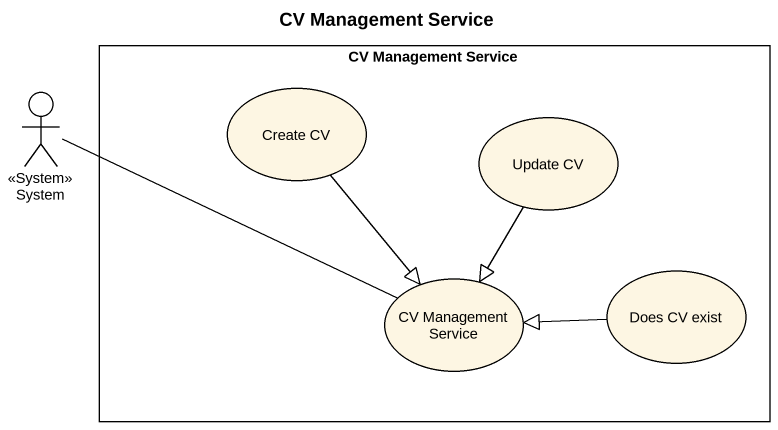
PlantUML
@startuml
title CV Management Service
rectangle "CV Management Service" as CV_Management_Service {
  usecase "Create CV" as Create_CV
  usecase "Update CV" as Update_CV
  usecase "CV Management Service" as CV_Management_Service_2
  usecase "Does CV exist" as Does_CV_exist
}
actor System <<System>>
System -right- CV_Management_Service_2
Create_CV --|> CV_Management_Service_2
Update_CV --|> CV_Management_Service_2
Does_CV_exist -left-|> CV_Management_Service_2
@enduml
